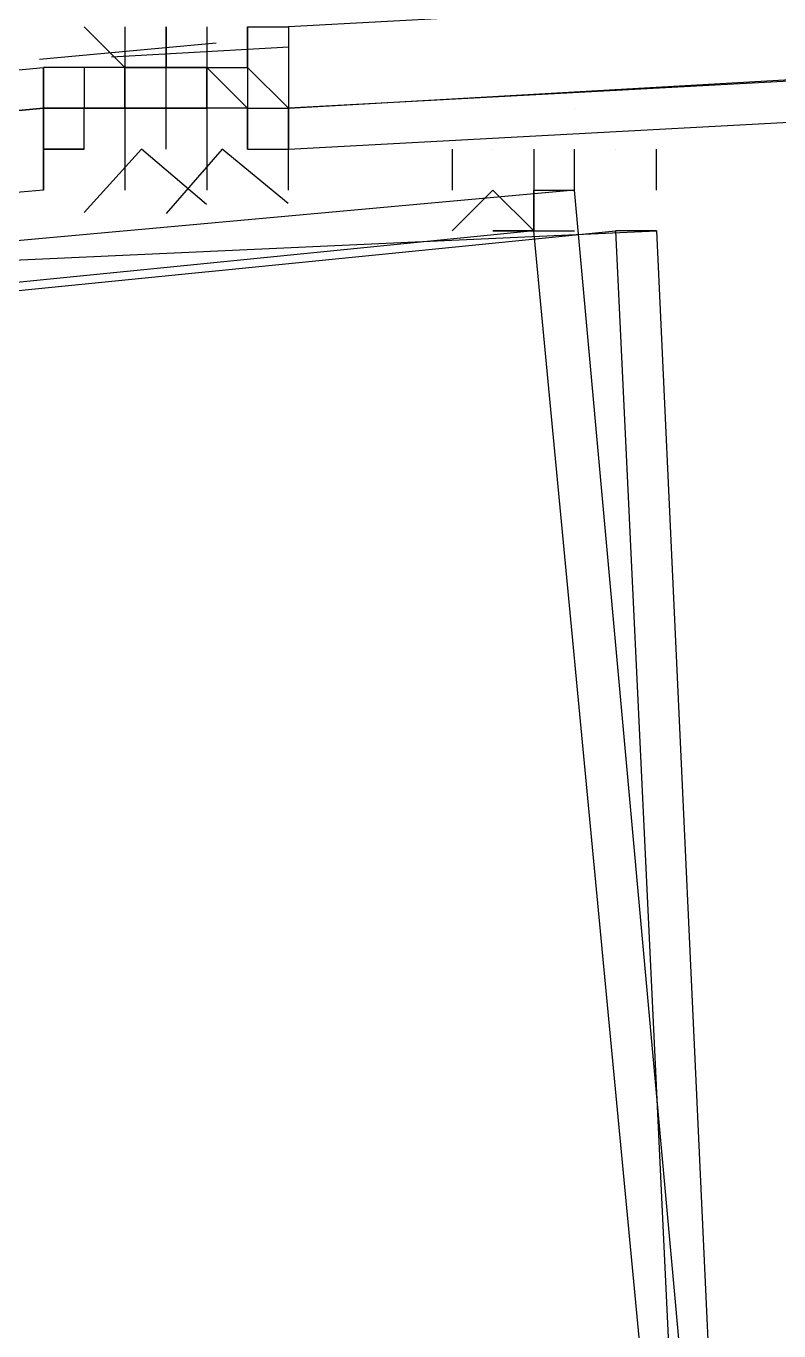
# Model space of a CAD drawing. Header units: feet. Extents: x -84 to 198, y -22 to 181.
# Drawn here: x 79.581 to 79.8267, y 153.4188 to 153.8446 of the extents above; entities that cross this region are included whole.
import ezdxf

# ---------------------------------------------------------------- set-up
doc = ezdxf.new("R2010")
doc.units = ezdxf.units.FT
doc.layers.add('A-LINEA', color=7, linetype='CONTINUOUS')

msp = doc.modelspace()

# ---------------------------------------------------------------- linework, layer by layer
at = {"layer": 'A-LINEA'}
for p, q in [((79.6, 153.8444), (79.6133, 153.8311)), ((79.6, 153.8444), (79.6133, 153.8311)), ((79.6133, 153.8444), (79.6133, 153.8444)), ((79.6133, 153.8444), (79.6133, 153.8311)), ((79.6133, 153.8444), (79.6133, 153.8311)), ((79.6133, 153.8444), (79.6133, 153.8444)), ((79.6133, 153.8444), (79.6133, 153.8311)), ((79.6133, 153.8444), (79.6133, 153.8311)), ((79.6267, 153.8311), (79.6267, 153.8444)), ((79.6267, 153.8311), (79.6267, 153.8444)), ((79.6267, 153.8444), (79.6267, 153.8444)), ((79.6267, 153.8444), (79.6267, 153.8444)), ((79.6267, 153.8444), (79.6267, 153.8311)), ((79.6267, 153.8311), (79.6267, 153.8444)), ((79.6267, 153.8311), (79.6267, 153.8444)), ((79.6267, 153.8444), (79.6267, 153.8444)), ((79.6267, 153.8444), (79.6267, 153.8444)), ((79.6267, 153.8444), (79.6267, 153.8311)), ((79.64, 153.8444), (79.64, 153.8444)), ((79.64, 153.8444), (79.64, 153.8444)), ((79.64, 153.8444), (79.64, 153.8444)), ((79.64, 153.8444), (79.64, 153.8444)), ((79.64, 153.8444), (79.64, 153.8444)), ((79.64, 153.8444), (79.64, 153.8444)), ((79.6533, 153.8444), (79.6533, 153.8444)), ((79.6533, 153.8444), (79.6533, 153.8444)), ((79.6533, 153.8444), (79.6533, 153.8444)), ((79.6533, 153.8444), (79.6533, 153.8444)), ((79.6533, 153.8444), (79.6533, 153.8444)), ((79.6533, 153.8311), (79.6533, 153.8444)), ((79.6533, 153.8311), (79.6533, 153.8444)), ((79.6533, 153.8444), (79.6533, 153.8444)), ((79.6533, 153.8444), (79.6533, 153.8311)), ((79.6533, 153.8444), (79.6533, 153.8444)), ((79.6533, 153.8444), (79.6533, 153.8444)), ((79.6533, 153.8444), (79.6533, 153.8444)), ((79.6533, 153.8444), (79.6533, 153.8444)), ((79.6533, 153.8444), (79.6533, 153.8444)), ((79.6533, 153.8444), (79.6533, 153.8444)), ((79.6533, 153.8444), (79.6533, 153.8444)), ((79.6533, 153.8444), (79.6533, 153.8444)), ((79.6533, 153.8444), (79.6533, 153.8444)), ((79.6533, 153.8311), (79.6533, 153.8444)), ((79.6533, 153.8311), (79.6533, 153.8444)), ((79.6533, 153.8444), (79.6533, 153.8444)), ((79.6533, 153.8444), (79.6533, 153.8311)), ((79.6533, 153.8444), (79.6533, 153.8444)), ((79.6533, 153.8444), (79.6533, 153.8444)), ((79.6533, 153.8444), (79.6533, 153.8444)), ((79.6533, 153.8444), (79.6533, 153.8444)), ((79.6667, 153.8444), (79.6667, 153.8444)), ((79.6667, 153.8444), (79.6667, 153.8444)), ((79.6667, 153.8444), (79.6667, 153.8444)), ((79.6667, 153.8444), (79.6667, 153.8444)), ((79.5854, 153.8338), (79.6431, 153.8391)), ((79.5854, 153.8338), (79.6431, 153.8391)), ((79.6089, 153.8346), (79.6668, 153.8378)), ((79.6089, 153.8346), (79.6668, 153.8378)), ((79.5867, 153.8311), (79.5867, 153.8311)), ((79.6, 153.8311), (79.5867, 153.8311)), ((79.6, 153.8311), (79.5867, 153.8311)), ((79.5867, 153.8178), (79.5867, 153.8311)), ((79.5867, 153.8311), (79.5867, 153.8311)), ((79.5867, 153.8311), (79.5867, 153.8311)), ((79.5867, 153.8311), (79.5867, 153.8311)), ((79.5867, 153.8311), (79.5867, 153.8311)), ((79.5867, 153.8311), (79.5867, 153.8311)), ((79.5867, 153.8311), (79.5867, 153.8311)), ((79.5867, 153.8311), (79.5867, 153.8311)), ((79.5867, 153.8311), (79.5867, 153.8311)), ((79.5867, 153.8311), (79.5867, 153.8311)), ((79.5867, 153.8178), (79.5867, 153.8311)), ((79.5867, 153.8178), (79.5867, 153.8311)), ((79.5867, 153.8311), (79.5867, 153.8311)), ((79.5867, 153.8311), (79.5867, 153.8311)), ((79.5867, 153.8311), (79.5867, 153.8311)), ((79.5867, 153.8311), (79.5867, 153.8311)), ((79.5867, 153.8311), (79.5867, 153.8311)), ((79.5867, 153.8311), (79.5867, 153.8178)), ((79.5867, 153.8311), (79.5867, 153.8311)), ((79.5867, 153.8311), (79.5867, 153.8311)), ((79.6, 153.8311), (79.5867, 153.8311)), ((79.6, 153.8311), (79.5867, 153.8311)), ((79.5867, 153.8178), (79.5867, 153.8311)), ((79.5867, 153.8311), (79.5867, 153.8311)), ((79.5867, 153.8311), (79.5867, 153.8311)), ((79.5867, 153.8311), (79.5867, 153.8311)), ((79.5867, 153.8311), (79.5867, 153.8311)), ((79.5867, 153.8311), (79.5867, 153.8311)), ((79.5867, 153.8311), (79.5867, 153.8311)), ((79.5867, 153.8311), (79.5867, 153.8311)), ((79.5867, 153.8311), (79.5867, 153.8311)), ((79.5867, 153.8311), (79.5867, 153.8311)), ((79.5867, 153.8178), (79.5867, 153.8311)), ((79.5867, 153.8178), (79.5867, 153.8311)), ((79.5867, 153.8311), (79.5867, 153.8311)), ((79.5867, 153.8311), (79.5867, 153.8311)), ((79.5867, 153.8311), (79.5867, 153.8311)), ((79.5867, 153.8311), (79.5867, 153.8311)), ((79.5867, 153.8311), (79.5867, 153.8311)), ((79.5867, 153.8311), (79.5867, 153.8178)), ((79.5867, 153.8311), (79.5867, 153.8311)), ((79.6, 153.8311), (79.6, 153.8311)), ((79.6, 153.8311), (79.6, 153.8311)), ((79.6, 153.8311), (79.6, 153.8311)), ((79.6, 153.8311), (79.6, 153.8311)), ((79.6, 153.8311), (79.6, 153.8311)), ((79.6, 153.8311), (79.6, 153.8311)), ((79.6133, 153.8311), (79.6, 153.8311)), ((79.6, 153.8311), (79.6, 153.8311)), ((79.6, 153.8311), (79.6, 153.8311)), ((79.6133, 153.8311), (79.6, 153.8311)), ((79.6, 153.8311), (79.6, 153.8311)), ((79.6133, 153.8311), (79.6, 153.8311)), ((79.6, 153.8311), (79.6, 153.8311)), ((79.6, 153.8311), (79.6, 153.8311)), ((79.6, 153.8311), (79.6, 153.8311)), ((79.6, 153.8311), (79.6, 153.8311)), ((79.6, 153.8311), (79.6, 153.8311)), ((79.6, 153.8311), (79.6, 153.8311)), ((79.6, 153.8311), (79.6, 153.8311)), ((79.6, 153.8311), (79.6, 153.8311)), ((79.6133, 153.8311), (79.6, 153.8311)), ((79.6, 153.8311), (79.6, 153.8311)), ((79.6, 153.8311), (79.6, 153.8311)), ((79.6133, 153.8311), (79.6, 153.8311)), ((79.6, 153.8311), (79.6, 153.8311)), ((79.6133, 153.8311), (79.6, 153.8311)), ((79.6, 153.8311), (79.6, 153.8311)), ((79.6, 153.8311), (79.6, 153.8311)), ((79.6133, 153.8311), (79.6133, 153.8311)), ((79.6133, 153.8311), (79.6267, 153.8311)), ((79.6133, 153.8311), (79.6267, 153.8311)), ((79.6267, 153.8311), (79.6133, 153.8311)), ((79.6133, 153.8311), (79.6133, 153.8311)), ((79.6133, 153.8311), (79.6133, 153.8311)), ((79.6133, 153.8311), (79.6133, 153.8311)), ((79.6267, 153.8311), (79.6133, 153.8311)), ((79.6267, 153.8311), (79.6133, 153.8311)), ((79.6133, 153.8311), (79.6133, 153.8178)), ((79.6133, 153.8311), (79.6133, 153.8311)), ((79.6133, 153.8311), (79.6133, 153.8178)), ((79.6133, 153.8311), (79.6267, 153.8311)), ((79.6133, 153.8311), (79.6133, 153.8311)), ((79.6133, 153.8311), (79.6133, 153.8311)), ((79.6267, 153.8311), (79.6133, 153.8311)), ((79.6133, 153.8311), (79.6133, 153.8311)), ((79.6133, 153.8311), (79.6133, 153.8311)), ((79.6133, 153.8311), (79.6133, 153.8311)), ((79.6133, 153.8311), (79.6133, 153.8311)), ((79.6133, 153.8311), (79.6133, 153.8311)), ((79.6133, 153.8311), (79.6133, 153.8311)), ((79.6133, 153.8178), (79.6133, 153.8311)), ((79.6133, 153.8311), (79.6133, 153.8311)), ((79.6133, 153.8311), (79.6133, 153.8311)), ((79.6133, 153.8311), (79.6133, 153.8311)), ((79.6133, 153.8311), (79.6133, 153.8311)), ((79.6133, 153.8311), (79.6133, 153.8311)), ((79.6133, 153.8311), (79.6133, 153.8311)), ((79.6133, 153.8311), (79.6133, 153.8311)), ((79.6133, 153.8311), (79.6133, 153.8311)), ((79.6267, 153.8311), (79.6133, 153.8311)), ((79.6133, 153.8311), (79.6133, 153.8311)), ((79.6133, 153.8311), (79.6133, 153.8311)), ((79.6133, 153.8311), (79.6133, 153.8311)), ((79.6133, 153.8311), (79.6133, 153.8311)), ((79.6133, 153.8311), (79.6133, 153.8311)), ((79.6133, 153.8311), (79.6133, 153.8311)), ((79.6133, 153.8311), (79.6133, 153.8311)), ((79.6133, 153.8311), (79.6133, 153.8311)), ((79.6133, 153.8311), (79.6133, 153.8311)), ((79.6133, 153.8311), (79.6133, 153.8311)), ((79.6133, 153.8311), (79.6267, 153.8311)), ((79.6133, 153.8311), (79.6133, 153.8311)), ((79.6133, 153.8311), (79.6133, 153.8178)), ((79.6133, 153.8311), (79.6133, 153.8311)), ((79.6133, 153.8311), (79.6133, 153.8311)), ((79.6133, 153.8311), (79.6133, 153.8311)), ((79.6133, 153.8311), (79.6133, 153.8311)), ((79.6133, 153.8311), (79.6133, 153.8311)), ((79.6133, 153.8178), (79.6133, 153.8311)), ((79.6133, 153.8311), (79.6133, 153.8311)), ((79.6133, 153.8311), (79.6133, 153.8311)), ((79.6133, 153.8311), (79.6133, 153.8311)), ((79.6133, 153.8311), (79.6133, 153.8311)), ((79.6133, 153.8311), (79.6267, 153.8311)), ((79.6133, 153.8311), (79.6267, 153.8311)), ((79.6267, 153.8311), (79.6133, 153.8311)), ((79.6133, 153.8311), (79.6133, 153.8311)), ((79.6133, 153.8311), (79.6133, 153.8311)), ((79.6133, 153.8311), (79.6133, 153.8311)), ((79.6267, 153.8311), (79.6133, 153.8311)), ((79.6267, 153.8311), (79.6133, 153.8311)), ((79.6133, 153.8311), (79.6133, 153.8178)), ((79.6133, 153.8311), (79.6133, 153.8311)), ((79.6133, 153.8311), (79.6133, 153.8178)), ((79.6133, 153.8311), (79.6267, 153.8311)), ((79.6133, 153.8311), (79.6133, 153.8311)), ((79.6133, 153.8311), (79.6133, 153.8311)), ((79.6267, 153.8311), (79.6133, 153.8311)), ((79.6133, 153.8311), (79.6133, 153.8311)), ((79.6133, 153.8311), (79.6133, 153.8311)), ((79.6133, 153.8311), (79.6133, 153.8311)), ((79.6133, 153.8311), (79.6133, 153.8311)), ((79.6133, 153.8311), (79.6133, 153.8311)), ((79.6133, 153.8311), (79.6133, 153.8311)), ((79.6133, 153.8178), (79.6133, 153.8311)), ((79.6133, 153.8311), (79.6133, 153.8311)), ((79.6133, 153.8311), (79.6133, 153.8311)), ((79.6133, 153.8311), (79.6133, 153.8311)), ((79.6133, 153.8311), (79.6133, 153.8311)), ((79.6133, 153.8311), (79.6133, 153.8311)), ((79.6133, 153.8311), (79.6133, 153.8311)), ((79.6133, 153.8311), (79.6133, 153.8311)), ((79.6133, 153.8311), (79.6133, 153.8311)), ((79.6267, 153.8311), (79.6133, 153.8311)), ((79.6133, 153.8311), (79.6133, 153.8311)), ((79.6133, 153.8311), (79.6133, 153.8311)), ((79.6133, 153.8311), (79.6133, 153.8311)), ((79.6133, 153.8311), (79.6133, 153.8311)), ((79.6133, 153.8311), (79.6133, 153.8311)), ((79.6133, 153.8311), (79.6133, 153.8311)), ((79.6133, 153.8311), (79.6133, 153.8311)), ((79.6133, 153.8311), (79.6133, 153.8311)), ((79.6133, 153.8311), (79.6133, 153.8311)), ((79.6133, 153.8311), (79.6133, 153.8311)), ((79.6133, 153.8311), (79.6267, 153.8311)), ((79.6133, 153.8311), (79.6133, 153.8311)), ((79.6133, 153.8311), (79.6133, 153.8178)), ((79.6133, 153.8311), (79.6133, 153.8311)), ((79.6133, 153.8311), (79.6133, 153.8311)), ((79.6133, 153.8311), (79.6133, 153.8311)), ((79.6133, 153.8311), (79.6133, 153.8311)), ((79.6133, 153.8311), (79.6133, 153.8311)), ((79.6133, 153.8178), (79.6133, 153.8311)), ((79.6133, 153.8311), (79.6133, 153.8311)), ((79.6133, 153.8311), (79.6133, 153.8311)), ((79.6133, 153.8311), (79.6133, 153.8311)), ((79.6267, 153.8311), (79.6267, 153.8311)), ((79.6267, 153.8311), (79.6267, 153.8311)), ((79.6267, 153.8178), (79.6267, 153.8311)), ((79.6267, 153.8311), (79.64, 153.8311)), ((79.6267, 153.8311), (79.6267, 153.8311)), ((79.6267, 153.8311), (79.6267, 153.8311)), ((79.6267, 153.8311), (79.6267, 153.8311)), ((79.6267, 153.8311), (79.6267, 153.8311)), ((79.6267, 153.8311), (79.6267, 153.8311)), ((79.6267, 153.8311), (79.6267, 153.8311)), ((79.6267, 153.8311), (79.6267, 153.8311)), ((79.6267, 153.8311), (79.6267, 153.8311)), ((79.6267, 153.8311), (79.6267, 153.8311)), ((79.6267, 153.8311), (79.6267, 153.8311)), ((79.6267, 153.8311), (79.6267, 153.8311)), ((79.6267, 153.8311), (79.6267, 153.8311)), ((79.6267, 153.8311), (79.6267, 153.8311)), ((79.6267, 153.8311), (79.6267, 153.8311)), ((79.6267, 153.8311), (79.6267, 153.8311)), ((79.6267, 153.8311), (79.6267, 153.8311)), ((79.6267, 153.8311), (79.6267, 153.8311)), ((79.6267, 153.8311), (79.6267, 153.8311)), ((79.6267, 153.8311), (79.6267, 153.8311)), ((79.6267, 153.8311), (79.6267, 153.8311)), ((79.6267, 153.8311), (79.6267, 153.8311)), ((79.64, 153.8311), (79.6267, 153.8311)), ((79.64, 153.8311), (79.6267, 153.8311)), ((79.6267, 153.8311), (79.6267, 153.8311)), ((79.64, 153.8311), (79.6267, 153.8311)), ((79.64, 153.8311), (79.6267, 153.8311)), ((79.6267, 153.8178), (79.6267, 153.8311)), ((79.6267, 153.8311), (79.6267, 153.8311)), ((79.6267, 153.8311), (79.6267, 153.8311)), ((79.6267, 153.8311), (79.6267, 153.8311)), ((79.6267, 153.8311), (79.6267, 153.8311)), ((79.6267, 153.8311), (79.6267, 153.8311)), ((79.6267, 153.8311), (79.6267, 153.8311)), ((79.6267, 153.8311), (79.6267, 153.8311)), ((79.6267, 153.8311), (79.6267, 153.8311)), ((79.6267, 153.8311), (79.6267, 153.8311)), ((79.6267, 153.8311), (79.6267, 153.8311)), ((79.6267, 153.8311), (79.6267, 153.8311)), ((79.6267, 153.8311), (79.6267, 153.8311)), ((79.6267, 153.8311), (79.6267, 153.8311)), ((79.6267, 153.8311), (79.6267, 153.8311)), ((79.6267, 153.8311), (79.6267, 153.8311)), ((79.6267, 153.8311), (79.6267, 153.8311)), ((79.6267, 153.8311), (79.6267, 153.8311)), ((79.6267, 153.8311), (79.6267, 153.8311)), ((79.6267, 153.8311), (79.6267, 153.8311)), ((79.6267, 153.8311), (79.6267, 153.8311)), ((79.6267, 153.8311), (79.6267, 153.8311)), ((79.6267, 153.8311), (79.6267, 153.8311)), ((79.6267, 153.8311), (79.6267, 153.8311)), ((79.6267, 153.8311), (79.6267, 153.8311)), ((79.6267, 153.8311), (79.6267, 153.8311)), ((79.6267, 153.8311), (79.6267, 153.8311)), ((79.6267, 153.8311), (79.6267, 153.8311)), ((79.6267, 153.8178), (79.6267, 153.8311)), ((79.6267, 153.8311), (79.64, 153.8311)), ((79.6267, 153.8311), (79.6267, 153.8311)), ((79.6267, 153.8311), (79.6267, 153.8311)), ((79.6267, 153.8311), (79.6267, 153.8311)), ((79.6267, 153.8311), (79.6267, 153.8311)), ((79.6267, 153.8311), (79.6267, 153.8311)), ((79.6267, 153.8311), (79.6267, 153.8311)), ((79.6267, 153.8311), (79.6267, 153.8311)), ((79.6267, 153.8311), (79.6267, 153.8311)), ((79.6267, 153.8311), (79.6267, 153.8311)), ((79.6267, 153.8311), (79.6267, 153.8311)), ((79.6267, 153.8311), (79.6267, 153.8311)), ((79.6267, 153.8311), (79.6267, 153.8311)), ((79.6267, 153.8311), (79.6267, 153.8311)), ((79.6267, 153.8311), (79.6267, 153.8311)), ((79.6267, 153.8311), (79.6267, 153.8311)), ((79.6267, 153.8311), (79.6267, 153.8311)), ((79.6267, 153.8311), (79.6267, 153.8311)), ((79.6267, 153.8311), (79.6267, 153.8311)), ((79.6267, 153.8311), (79.6267, 153.8311)), ((79.6267, 153.8311), (79.6267, 153.8311)), ((79.6267, 153.8311), (79.6267, 153.8311)), ((79.64, 153.8311), (79.6267, 153.8311)), ((79.64, 153.8311), (79.6267, 153.8311)), ((79.6267, 153.8311), (79.6267, 153.8311)), ((79.64, 153.8311), (79.6267, 153.8311)), ((79.64, 153.8311), (79.6267, 153.8311)), ((79.6267, 153.8178), (79.6267, 153.8311)), ((79.6267, 153.8311), (79.6267, 153.8311)), ((79.6267, 153.8311), (79.6267, 153.8311)), ((79.6267, 153.8311), (79.6267, 153.8311)), ((79.6267, 153.8311), (79.6267, 153.8311)), ((79.6267, 153.8311), (79.6267, 153.8311)), ((79.6267, 153.8311), (79.6267, 153.8311)), ((79.6267, 153.8311), (79.6267, 153.8311)), ((79.6267, 153.8311), (79.6267, 153.8311)), ((79.6267, 153.8311), (79.6267, 153.8311)), ((79.6267, 153.8311), (79.6267, 153.8311)), ((79.6267, 153.8311), (79.6267, 153.8311)), ((79.6267, 153.8311), (79.6267, 153.8311)), ((79.6267, 153.8311), (79.6267, 153.8311)), ((79.6267, 153.8311), (79.6267, 153.8311)), ((79.6267, 153.8311), (79.6267, 153.8311)), ((79.6267, 153.8311), (79.6267, 153.8311)), ((79.6267, 153.8311), (79.6267, 153.8311)), ((79.6267, 153.8311), (79.6267, 153.8311)), ((79.6267, 153.8311), (79.6267, 153.8311)), ((79.6267, 153.8311), (79.6267, 153.8311)), ((79.6267, 153.8311), (79.6267, 153.8311)), ((79.6267, 153.8311), (79.6267, 153.8311)), ((79.6267, 153.8311), (79.6267, 153.8311)), ((79.6267, 153.8311), (79.6267, 153.8311)), ((79.6267, 153.8311), (79.6267, 153.8311)), ((79.64, 153.8311), (79.64, 153.8311)), ((79.64, 153.8311), (79.64, 153.8311)), ((79.64, 153.8311), (79.64, 153.8311)), ((79.64, 153.8311), (79.64, 153.8311)), ((79.64, 153.8311), (79.64, 153.8311)), ((79.64, 153.8178), (79.64, 153.8311)), ((79.64, 153.8311), (79.64, 153.8311)), ((79.64, 153.8311), (79.64, 153.8311)), ((79.64, 153.8311), (79.64, 153.8311)), ((79.64, 153.8311), (79.64, 153.8311)), ((79.64, 153.8311), (79.6533, 153.8311)), ((79.64, 153.8311), (79.64, 153.8311)), ((79.64, 153.8311), (79.64, 153.8311)), ((79.64, 153.8311), (79.64, 153.8311)), ((79.64, 153.8311), (79.64, 153.8311)), ((79.64, 153.8311), (79.64, 153.8311)), ((79.64, 153.8311), (79.64, 153.8311)), ((79.64, 153.8311), (79.64, 153.8311)), ((79.64, 153.8311), (79.64, 153.8311)), ((79.64, 153.8311), (79.64, 153.8311)), ((79.64, 153.8311), (79.6533, 153.8178)), ((79.64, 153.8311), (79.64, 153.8178)), ((79.64, 153.8311), (79.64, 153.8311)), ((79.64, 153.8311), (79.64, 153.8311)), ((79.64, 153.8311), (79.64, 153.8311)), ((79.64, 153.8311), (79.64, 153.8311)), ((79.64, 153.8311), (79.64, 153.8311)), ((79.64, 153.8311), (79.64, 153.8311)), ((79.64, 153.8311), (79.64, 153.8311)), ((79.64, 153.8178), (79.64, 153.8311)), ((79.64, 153.8311), (79.64, 153.8311)), ((79.64, 153.8311), (79.64, 153.8311)), ((79.64, 153.8311), (79.64, 153.8311)), ((79.64, 153.8311), (79.64, 153.8311)), ((79.64, 153.8311), (79.64, 153.8311)), ((79.64, 153.8311), (79.64, 153.8311)), ((79.64, 153.8311), (79.64, 153.8311)), ((79.64, 153.8311), (79.64, 153.8311)), ((79.64, 153.8178), (79.64, 153.8311)), ((79.64, 153.8311), (79.64, 153.8311)), ((79.64, 153.8311), (79.64, 153.8311)), ((79.64, 153.8311), (79.64, 153.8311)), ((79.64, 153.8311), (79.64, 153.8311)), ((79.64, 153.8311), (79.6533, 153.8311)), ((79.64, 153.8311), (79.64, 153.8311)), ((79.64, 153.8311), (79.64, 153.8311)), ((79.64, 153.8311), (79.64, 153.8311)), ((79.64, 153.8311), (79.64, 153.8311)), ((79.64, 153.8311), (79.64, 153.8311)), ((79.64, 153.8311), (79.64, 153.8311)), ((79.64, 153.8311), (79.64, 153.8311)), ((79.64, 153.8311), (79.64, 153.8311)), ((79.64, 153.8311), (79.64, 153.8311)), ((79.64, 153.8311), (79.6533, 153.8178)), ((79.64, 153.8311), (79.64, 153.8178)), ((79.64, 153.8311), (79.64, 153.8311)), ((79.64, 153.8311), (79.64, 153.8311)), ((79.64, 153.8311), (79.64, 153.8311)), ((79.64, 153.8311), (79.64, 153.8311)), ((79.64, 153.8311), (79.64, 153.8311)), ((79.64, 153.8311), (79.64, 153.8311)), ((79.64, 153.8311), (79.64, 153.8311)), ((79.64, 153.8178), (79.64, 153.8311)), ((79.64, 153.8311), (79.64, 153.8311)), ((79.64, 153.8311), (79.64, 153.8311)), ((79.64, 153.8311), (79.64, 153.8311)), ((79.6533, 153.8311), (79.6533, 153.8311)), ((79.6533, 153.8311), (79.6533, 153.8311)), ((79.6533, 153.8311), (79.6533, 153.8311)), ((79.6533, 153.8311), (79.6533, 153.8311)), ((79.6533, 153.8311), (79.6533, 153.8311)), ((79.6533, 153.8311), (79.6533, 153.8311)), ((79.6533, 153.8311), (79.6533, 153.8311)), ((79.6533, 153.8311), (79.6533, 153.8311)), ((79.6533, 153.8311), (79.6533, 153.8311)), ((79.6533, 153.8311), (79.6533, 153.8311)), ((79.6533, 153.8311), (79.6533, 153.8311)), ((79.6533, 153.8311), (79.6533, 153.8311)), ((79.6533, 153.8311), (79.6533, 153.8311)), ((79.6533, 153.8311), (79.6533, 153.8311)), ((79.6533, 153.8311), (79.6533, 153.8311)), ((79.6533, 153.8311), (79.6533, 153.8311)), ((79.6533, 153.8311), (79.6533, 153.8311)), ((79.6533, 153.8311), (79.6533, 153.8311)), ((79.6533, 153.8311), (79.6533, 153.8311)), ((79.6533, 153.8311), (79.6533, 153.8311)), ((79.6533, 153.8311), (79.6533, 153.8178)), ((79.6533, 153.8311), (79.6533, 153.8311)), ((79.6533, 153.8311), (79.6533, 153.8311)), ((79.6533, 153.8311), (79.6533, 153.8311)), ((79.6533, 153.8311), (79.6533, 153.8178)), ((79.6533, 153.8311), (79.6533, 153.8311)), ((79.6533, 153.8311), (79.6533, 153.8311)), ((79.6533, 153.8311), (79.6533, 153.8311)), ((79.6533, 153.8311), (79.6533, 153.8311)), ((79.6533, 153.8311), (79.6533, 153.8311)), ((79.6533, 153.8311), (79.6533, 153.8311)), ((79.6533, 153.8311), (79.6533, 153.8311)), ((79.6533, 153.8311), (79.6533, 153.8311)), ((79.6533, 153.8311), (79.6533, 153.8311)), ((79.6533, 153.8311), (79.6533, 153.8311)), ((79.6533, 153.8311), (79.6533, 153.8311)), ((79.6533, 153.8311), (79.6533, 153.8311)), ((79.6533, 153.8311), (79.6533, 153.8311)), ((79.6533, 153.8311), (79.6533, 153.8311)), ((79.6533, 153.8311), (79.6533, 153.8311)), ((79.6533, 153.8311), (79.6533, 153.8311)), ((79.6533, 153.8311), (79.6533, 153.8311)), ((79.6533, 153.8311), (79.6533, 153.8311)), ((79.6533, 153.8311), (79.6533, 153.8311)), ((79.6533, 153.8311), (79.6533, 153.8311)), ((79.6533, 153.8311), (79.6533, 153.8311)), ((79.6533, 153.8311), (79.6533, 153.8311)), ((79.6533, 153.8311), (79.6533, 153.8311)), ((79.6533, 153.8311), (79.6533, 153.8311)), ((79.6533, 153.8311), (79.6533, 153.8178)), ((79.6533, 153.8311), (79.6533, 153.8311)), ((79.6533, 153.8311), (79.6533, 153.8311)), ((79.6533, 153.8311), (79.6533, 153.8311)), ((79.6533, 153.8311), (79.6533, 153.8178)), ((79.6533, 153.8311), (79.6533, 153.8311)), ((79.6533, 153.8311), (79.6533, 153.8311)), ((79.6533, 153.8311), (79.6533, 153.8311)), ((79.6533, 153.8311), (79.6533, 153.8311)), ((79.5867, 153.8044), (79.5867, 153.8178)), ((79.5867, 153.8178), (79.5867, 153.8178)), ((79.6, 153.8178), (79.5867, 153.8178)), ((79.5867, 153.8178), (79.5867, 153.8178)), ((79.5867, 153.8178), (79.5867, 153.8178)), ((79.5867, 153.8178), (79.5867, 153.8178)), ((79.5867, 153.8178), (79.5867, 153.8178)), ((79.5867, 153.8178), (79.5867, 153.8178)), ((79.5867, 153.8178), (79.5867, 153.8178)), ((79.5867, 153.8178), (79.5867, 153.8178)), ((79.6, 153.8178), (79.5867, 153.8178)), ((79.5867, 153.8178), (79.5867, 153.8178)), ((79.5867, 153.8178), (79.6, 153.8178)), ((79.5867, 153.8178), (79.5867, 153.8178)), ((79.5867, 153.8044), (79.5867, 153.8178)), ((79.5867, 153.8178), (79.5867, 153.8178)), ((79.6, 153.8178), (79.5867, 153.8178)), ((79.5867, 153.8178), (79.5867, 153.8178)), ((79.5867, 153.8178), (79.5867, 153.8178)), ((79.5867, 153.8178), (79.5867, 153.8178)), ((79.5867, 153.8178), (79.5867, 153.8178)), ((79.5867, 153.8178), (79.5867, 153.8178)), ((79.5867, 153.8178), (79.5867, 153.8178)), ((79.5867, 153.8178), (79.5867, 153.8178)), ((79.6, 153.8178), (79.5867, 153.8178)), ((79.5867, 153.8178), (79.5867, 153.8178)), ((79.5867, 153.8178), (79.6, 153.8178)), ((79.5867, 153.8178), (79.5867, 153.8178)), ((79.6, 153.8044), (79.6, 153.8178)), ((79.6, 153.8178), (79.6, 153.8178)), ((79.6, 153.8178), (79.6, 153.8178)), ((79.6, 153.8178), (79.6, 153.8178)), ((79.6, 153.8178), (79.6, 153.8178)), ((79.6, 153.8178), (79.6, 153.8178)), ((79.6, 153.8178), (79.6, 153.8178)), ((79.6, 153.8178), (79.6, 153.8178)), ((79.6, 153.8178), (79.6, 153.8178)), ((79.6, 153.8178), (79.6, 153.8178)), ((79.6, 153.8178), (79.6, 153.8178)), ((79.6, 153.8178), (79.6, 153.8178)), ((79.6, 153.8178), (79.6, 153.8178)), ((79.6, 153.8178), (79.6, 153.8178)), ((79.6, 153.8178), (79.6, 153.8178)), ((79.6, 153.8178), (79.6, 153.8178)), ((79.6, 153.8178), (79.6, 153.8178)), ((79.6, 153.8178), (79.6, 153.8178)), ((79.6, 153.8178), (79.6, 153.8178)), ((79.6, 153.8178), (79.6, 153.8178)), ((79.6, 153.8178), (79.6, 153.8178)), ((79.6, 153.8178), (79.6, 153.8178)), ((79.6, 153.8178), (79.6, 153.8178)), ((79.6, 153.8178), (79.6, 153.8178)), ((79.6, 153.8178), (79.6, 153.8178)), ((79.6, 153.8178), (79.6, 153.8178)), ((79.6, 153.8178), (79.6, 153.8178)), ((79.6, 153.8178), (79.6, 153.8178)), ((79.6, 153.8178), (79.6, 153.8178)), ((79.6, 153.8178), (79.6, 153.8178)), ((79.6, 153.8178), (79.6, 153.8178)), ((79.6, 153.8178), (79.6, 153.8178)), ((79.6, 153.8178), (79.6, 153.8178)), ((79.6, 153.8178), (79.6, 153.8178)), ((79.6, 153.8178), (79.6, 153.8178)), ((79.6, 153.8178), (79.6, 153.8178)), ((79.6, 153.8044), (79.6, 153.8178)), ((79.6, 153.8178), (79.6, 153.8178)), ((79.6, 153.8178), (79.6, 153.8178)), ((79.6, 153.8178), (79.6, 153.8178)), ((79.6, 153.8178), (79.6, 153.8178)), ((79.6, 153.8178), (79.6, 153.8178)), ((79.6, 153.8178), (79.6, 153.8178)), ((79.6, 153.8178), (79.6, 153.8178)), ((79.6, 153.8178), (79.6, 153.8178)), ((79.6, 153.8178), (79.6, 153.8178)), ((79.6, 153.8178), (79.6, 153.8178)), ((79.6, 153.8178), (79.6, 153.8178)), ((79.6, 153.8178), (79.6, 153.8178)), ((79.6, 153.8178), (79.6, 153.8178)), ((79.6, 153.8178), (79.6, 153.8178)), ((79.6, 153.8178), (79.6, 153.8178)), ((79.6, 153.8178), (79.6, 153.8178)), ((79.6, 153.8178), (79.6, 153.8178)), ((79.6, 153.8178), (79.6, 153.8178)), ((79.6, 153.8178), (79.6, 153.8178)), ((79.6, 153.8178), (79.6, 153.8178)), ((79.6, 153.8178), (79.6, 153.8178)), ((79.6, 153.8178), (79.6, 153.8178)), ((79.6, 153.8178), (79.6, 153.8178)), ((79.6, 153.8178), (79.6, 153.8178)), ((79.6, 153.8178), (79.6, 153.8178)), ((79.6, 153.8178), (79.6, 153.8178)), ((79.6, 153.8178), (79.6, 153.8178)), ((79.6, 153.8178), (79.6, 153.8178)), ((79.6, 153.8178), (79.6, 153.8178)), ((79.6, 153.8178), (79.6, 153.8178)), ((79.6, 153.8178), (79.6, 153.8178)), ((79.6, 153.8178), (79.6, 153.8178)), ((79.6, 153.8178), (79.6, 153.8178)), ((79.6, 153.8178), (79.6, 153.8178)), ((79.6, 153.8178), (79.6, 153.8178)), ((79.6133, 153.8178), (79.6133, 153.8178)), ((79.6133, 153.8178), (79.6133, 153.8178)), ((79.6133, 153.8178), (79.6267, 153.8178)), ((79.6133, 153.8178), (79.6133, 153.8178)), ((79.6133, 153.8178), (79.6133, 153.8178)), ((79.6133, 153.8178), (79.6133, 153.8178)), ((79.6133, 153.8178), (79.6133, 153.8178)), ((79.6133, 153.8178), (79.6133, 153.8178)), ((79.6133, 153.8178), (79.6133, 153.8178)), ((79.6133, 153.8178), (79.6133, 153.8178)), ((79.6133, 153.8178), (79.6133, 153.8178)), ((79.6133, 153.8178), (79.6133, 153.8178)), ((79.6133, 153.8178), (79.6133, 153.8178)), ((79.6133, 153.8178), (79.6133, 153.8178)), ((79.6133, 153.8178), (79.6133, 153.8178)), ((79.6133, 153.8178), (79.6133, 153.8178)), ((79.6133, 153.8178), (79.6133, 153.8178)), ((79.6133, 153.8178), (79.6133, 153.8178)), ((79.6133, 153.8178), (79.6133, 153.8178)), ((79.6133, 153.8178), (79.6133, 153.8178)), ((79.6133, 153.8178), (79.6133, 153.8178)), ((79.6133, 153.8178), (79.6133, 153.8178)), ((79.6133, 153.8178), (79.6133, 153.8178)), ((79.6133, 153.8178), (79.6133, 153.8178)), ((79.6133, 153.8178), (79.6133, 153.8178)), ((79.6133, 153.8178), (79.6133, 153.8178)), ((79.6133, 153.8178), (79.6133, 153.8178)), ((79.6133, 153.8178), (79.6133, 153.8178)), ((79.6133, 153.8178), (79.6133, 153.8178)), ((79.6133, 153.8178), (79.6133, 153.8178)), ((79.6133, 153.8178), (79.6133, 153.8178)), ((79.6267, 153.8178), (79.6133, 153.8178)), ((79.6133, 153.8178), (79.6133, 153.8178)), ((79.6133, 153.8178), (79.6133, 153.8178)), ((79.6133, 153.8178), (79.6133, 153.8178)), ((79.6267, 153.8178), (79.6133, 153.8178)), ((79.6267, 153.8178), (79.6133, 153.8178)), ((79.6133, 153.8178), (79.6133, 153.8178)), ((79.6133, 153.8178), (79.6133, 153.8178)), ((79.6133, 153.8178), (79.6133, 153.8178)), ((79.6133, 153.8178), (79.6133, 153.8178)), ((79.6133, 153.8178), (79.6133, 153.8178)), ((79.6133, 153.8178), (79.6133, 153.8178)), ((79.6133, 153.8178), (79.6133, 153.8178)), ((79.6133, 153.8178), (79.6133, 153.8178)), ((79.6133, 153.8178), (79.6133, 153.8178)), ((79.6133, 153.8178), (79.6133, 153.8178)), ((79.6133, 153.8178), (79.6133, 153.8178)), ((79.6133, 153.8178), (79.6133, 153.8178)), ((79.6133, 153.8178), (79.6133, 153.8178)), ((79.6133, 153.8178), (79.6133, 153.8178)), ((79.6133, 153.8178), (79.6267, 153.8178)), ((79.6133, 153.8178), (79.6133, 153.8178)), ((79.6133, 153.8178), (79.6133, 153.8178)), ((79.6133, 153.8178), (79.6133, 153.8178)), ((79.6133, 153.8178), (79.6133, 153.8178)), ((79.6133, 153.8178), (79.6133, 153.8178)), ((79.6133, 153.8178), (79.6133, 153.8178)), ((79.6133, 153.8178), (79.6133, 153.8178)), ((79.6133, 153.8178), (79.6133, 153.8178)), ((79.6133, 153.8178), (79.6133, 153.8178)), ((79.6133, 153.8178), (79.6133, 153.8178)), ((79.6133, 153.8178), (79.6133, 153.8178)), ((79.6133, 153.8178), (79.6133, 153.8178)), ((79.6133, 153.8178), (79.6133, 153.8178)), ((79.6133, 153.8178), (79.6133, 153.8178)), ((79.6133, 153.8178), (79.6133, 153.8178)), ((79.6133, 153.8178), (79.6133, 153.8178)), ((79.6133, 153.8178), (79.6133, 153.8178)), ((79.6133, 153.8178), (79.6133, 153.8178)), ((79.6133, 153.8178), (79.6133, 153.8178)), ((79.6133, 153.8178), (79.6133, 153.8178)), ((79.6133, 153.8178), (79.6133, 153.8178)), ((79.6133, 153.8178), (79.6133, 153.8178)), ((79.6133, 153.8178), (79.6133, 153.8178)), ((79.6133, 153.8178), (79.6133, 153.8178)), ((79.6133, 153.8178), (79.6133, 153.8178)), ((79.6133, 153.8178), (79.6133, 153.8178)), ((79.6133, 153.8178), (79.6133, 153.8178)), ((79.6133, 153.8178), (79.6133, 153.8178)), ((79.6267, 153.8178), (79.6133, 153.8178)), ((79.6133, 153.8178), (79.6133, 153.8178)), ((79.6133, 153.8178), (79.6133, 153.8178)), ((79.6133, 153.8178), (79.6133, 153.8178)), ((79.6267, 153.8178), (79.6133, 153.8178)), ((79.6267, 153.8178), (79.6133, 153.8178)), ((79.6133, 153.8178), (79.6133, 153.8178)), ((79.6133, 153.8178), (79.6133, 153.8178)), ((79.6133, 153.8178), (79.6133, 153.8178)), ((79.6133, 153.8178), (79.6133, 153.8178)), ((79.6133, 153.8178), (79.6133, 153.8178)), ((79.6133, 153.8178), (79.6133, 153.8178)), ((79.6133, 153.8178), (79.6133, 153.8178)), ((79.6133, 153.8178), (79.6133, 153.8178)), ((79.6133, 153.8178), (79.6133, 153.8178)), ((79.6133, 153.8178), (79.6133, 153.8178)), ((79.6133, 153.8178), (79.6133, 153.8178)), ((79.6133, 153.8178), (79.6133, 153.8178)), ((79.6267, 153.8178), (79.6267, 153.8178)), ((79.6267, 153.8178), (79.6267, 153.8178)), ((79.6267, 153.8178), (79.6267, 153.8178)), ((79.6267, 153.8178), (79.6267, 153.8178)), ((79.6267, 153.8178), (79.6267, 153.8178)), ((79.6267, 153.8178), (79.6267, 153.8178)), ((79.6267, 153.8178), (79.6267, 153.8178)), ((79.6267, 153.8178), (79.6267, 153.8178)), ((79.6267, 153.8178), (79.6267, 153.8178)), ((79.6267, 153.8178), (79.6267, 153.8178)), ((79.6267, 153.8178), (79.6267, 153.8178)), ((79.6267, 153.8178), (79.6267, 153.8178)), ((79.6267, 153.8178), (79.6267, 153.8178)), ((79.6267, 153.8178), (79.6267, 153.8178)), ((79.6267, 153.8178), (79.6267, 153.8178)), ((79.6267, 153.8178), (79.6267, 153.8178)), ((79.6267, 153.8178), (79.6267, 153.8178)), ((79.6267, 153.8178), (79.6267, 153.8178)), ((79.6267, 153.8178), (79.6267, 153.8178)), ((79.6267, 153.8178), (79.6267, 153.8178)), ((79.6267, 153.8178), (79.6267, 153.8178)), ((79.64, 153.8178), (79.6267, 153.8178)), ((79.6267, 153.8178), (79.6267, 153.8178)), ((79.6267, 153.8178), (79.6267, 153.8178)), ((79.64, 153.8178), (79.6267, 153.8178)), ((79.6267, 153.8178), (79.6267, 153.8178)), ((79.6267, 153.8178), (79.6267, 153.8178)), ((79.6267, 153.8178), (79.6267, 153.8178)), ((79.6267, 153.8178), (79.6267, 153.8178)), ((79.6267, 153.8178), (79.6267, 153.8178)), ((79.6267, 153.8178), (79.6267, 153.8178)), ((79.64, 153.8178), (79.6267, 153.8178)), ((79.6267, 153.8178), (79.6267, 153.8178)), ((79.6267, 153.8044), (79.6267, 153.8178)), ((79.6267, 153.8178), (79.6267, 153.8178)), ((79.6267, 153.8178), (79.6267, 153.8178)), ((79.6267, 153.8178), (79.6267, 153.8178)), ((79.6267, 153.8178), (79.6267, 153.8178)), ((79.6267, 153.8178), (79.6267, 153.8178)), ((79.6267, 153.8178), (79.6267, 153.8178)), ((79.6267, 153.8178), (79.6267, 153.8178)), ((79.6267, 153.8178), (79.6267, 153.8178)), ((79.6267, 153.8178), (79.6267, 153.8178)), ((79.6267, 153.8178), (79.6267, 153.8178)), ((79.6267, 153.8178), (79.6267, 153.8178)), ((79.6267, 153.8178), (79.6267, 153.8178)), ((79.6267, 153.8178), (79.64, 153.8178)), ((79.6267, 153.8178), (79.64, 153.8178)), ((79.6267, 153.8178), (79.6267, 153.8178)), ((79.6267, 153.8178), (79.6267, 153.8178)), ((79.6267, 153.8178), (79.6267, 153.8178)), ((79.6267, 153.8178), (79.6267, 153.8178)), ((79.6267, 153.8178), (79.6267, 153.8178)), ((79.6267, 153.8178), (79.6267, 153.8178)), ((79.6267, 153.8178), (79.6267, 153.8178)), ((79.6267, 153.8178), (79.6267, 153.8178)), ((79.6267, 153.8178), (79.6267, 153.8178)), ((79.6267, 153.8178), (79.6267, 153.8178)), ((79.6267, 153.8178), (79.6267, 153.8178)), ((79.6267, 153.8178), (79.6267, 153.8178)), ((79.6267, 153.8178), (79.6267, 153.8178)), ((79.6267, 153.8178), (79.6267, 153.8178)), ((79.6267, 153.8178), (79.6267, 153.8178)), ((79.6267, 153.8178), (79.6267, 153.8178)), ((79.6267, 153.8178), (79.6267, 153.8178)), ((79.6267, 153.8178), (79.6267, 153.8178)), ((79.6267, 153.8178), (79.6267, 153.8178)), ((79.6267, 153.8178), (79.6267, 153.8178)), ((79.6267, 153.8178), (79.6267, 153.8178)), ((79.64, 153.8178), (79.6267, 153.8178)), ((79.6267, 153.8178), (79.6267, 153.8178)), ((79.6267, 153.8178), (79.6267, 153.8178)), ((79.64, 153.8178), (79.6267, 153.8178)), ((79.6267, 153.8178), (79.6267, 153.8178)), ((79.6267, 153.8178), (79.6267, 153.8178)), ((79.6267, 153.8178), (79.6267, 153.8178)), ((79.6267, 153.8178), (79.6267, 153.8178)), ((79.6267, 153.8178), (79.6267, 153.8178)), ((79.6267, 153.8178), (79.6267, 153.8178)), ((79.64, 153.8178), (79.6267, 153.8178)), ((79.6267, 153.8178), (79.6267, 153.8178)), ((79.6267, 153.8044), (79.6267, 153.8178)), ((79.6267, 153.8178), (79.6267, 153.8178)), ((79.6267, 153.8178), (79.6267, 153.8178)), ((79.6267, 153.8178), (79.6267, 153.8178)), ((79.6267, 153.8178), (79.6267, 153.8178)), ((79.6267, 153.8178), (79.6267, 153.8178)), ((79.6267, 153.8178), (79.6267, 153.8178)), ((79.6267, 153.8178), (79.6267, 153.8178)), ((79.6267, 153.8178), (79.6267, 153.8178)), ((79.6267, 153.8178), (79.6267, 153.8178)), ((79.6267, 153.8178), (79.6267, 153.8178)), ((79.6267, 153.8178), (79.6267, 153.8178)), ((79.6267, 153.8178), (79.6267, 153.8178)), ((79.6267, 153.8178), (79.64, 153.8178)), ((79.6267, 153.8178), (79.64, 153.8178)), ((79.64, 153.8178), (79.64, 153.8178)), ((79.64, 153.8178), (79.64, 153.8178)), ((79.64, 153.8178), (79.64, 153.8178)), ((79.64, 153.8178), (79.64, 153.8178)), ((79.64, 153.8178), (79.64, 153.8178)), ((79.64, 153.8178), (79.64, 153.8178)), ((79.64, 153.8178), (79.64, 153.8178)), ((79.64, 153.8178), (79.64, 153.8178)), ((79.6533, 153.8178), (79.64, 153.8178)), ((79.64, 153.8178), (79.64, 153.8178)), ((79.6533, 153.8178), (79.64, 153.8178)), ((79.64, 153.8178), (79.64, 153.8178)), ((79.64, 153.8178), (79.64, 153.8178)), ((79.64, 153.8178), (79.64, 153.8178)), ((79.64, 153.8178), (79.64, 153.8178)), ((79.64, 153.8178), (79.64, 153.8178)), ((79.64, 153.8178), (79.64, 153.8178)), ((79.64, 153.8178), (79.64, 153.8178)), ((79.64, 153.8178), (79.64, 153.8178)), ((79.64, 153.8178), (79.64, 153.8178)), ((79.64, 153.8178), (79.64, 153.8178)), ((79.64, 153.8178), (79.64, 153.8178)), ((79.64, 153.8178), (79.64, 153.8178)), ((79.64, 153.8178), (79.64, 153.8178)), ((79.64, 153.8178), (79.64, 153.8178)), ((79.64, 153.8178), (79.64, 153.8178)), ((79.64, 153.8178), (79.64, 153.8178)), ((79.64, 153.8178), (79.64, 153.8178)), ((79.64, 153.8178), (79.64, 153.8178)), ((79.64, 153.8178), (79.64, 153.8178)), ((79.64, 153.8178), (79.64, 153.8178)), ((79.64, 153.8178), (79.64, 153.8178)), ((79.64, 153.8178), (79.64, 153.8178)), ((79.64, 153.8178), (79.64, 153.8178)), ((79.64, 153.8178), (79.64, 153.8178)), ((79.64, 153.8178), (79.64, 153.8178)), ((79.64, 153.8178), (79.64, 153.8178)), ((79.64, 153.8178), (79.64, 153.8178)), ((79.64, 153.8178), (79.64, 153.8178)), ((79.6533, 153.8178), (79.64, 153.8178)), ((79.64, 153.8178), (79.64, 153.8178)), ((79.6533, 153.8178), (79.64, 153.8178)), ((79.64, 153.8178), (79.64, 153.8178)), ((79.64, 153.8178), (79.64, 153.8178)), ((79.64, 153.8178), (79.64, 153.8178)), ((79.64, 153.8178), (79.64, 153.8178)), ((79.64, 153.8178), (79.64, 153.8178)), ((79.64, 153.8178), (79.64, 153.8178)), ((79.64, 153.8178), (79.64, 153.8178)), ((79.64, 153.8178), (79.64, 153.8178)), ((79.64, 153.8178), (79.64, 153.8178)), ((79.64, 153.8178), (79.64, 153.8178)), ((79.64, 153.8178), (79.64, 153.8178)), ((79.64, 153.8178), (79.64, 153.8178)), ((79.64, 153.8178), (79.64, 153.8178)), ((79.64, 153.8178), (79.64, 153.8178)), ((79.64, 153.8178), (79.64, 153.8178)), ((79.64, 153.8178), (79.64, 153.8178)), ((79.64, 153.8178), (79.64, 153.8178)), ((79.64, 153.8178), (79.64, 153.8178)), ((79.64, 153.8178), (79.64, 153.8178)), ((79.64, 153.8178), (79.64, 153.8178)), ((79.6533, 153.8178), (79.6533, 153.8178)), ((79.6533, 153.8178), (79.6533, 153.8178)), ((79.6533, 153.8178), (79.6667, 153.8178)), ((79.6533, 153.8178), (79.6667, 153.8178)), ((79.6533, 153.8178), (79.6533, 153.8178)), ((79.6533, 153.8178), (79.6533, 153.8178)), ((79.6533, 153.8178), (79.6533, 153.8178)), ((79.6533, 153.8178), (79.6533, 153.8178)), ((79.6533, 153.8178), (79.6533, 153.8178)), ((79.6533, 153.8178), (79.6533, 153.8178)), ((79.6533, 153.8178), (79.6533, 153.8178)), ((79.6533, 153.8178), (79.6533, 153.8178)), ((79.6533, 153.8178), (79.6533, 153.8044)), ((79.6533, 153.8178), (79.6533, 153.8044)), ((79.6533, 153.8178), (79.6533, 153.8178)), ((79.6533, 153.8178), (79.6533, 153.8178)), ((79.6533, 153.8178), (79.6533, 153.8178)), ((79.6533, 153.8178), (79.6533, 153.8178)), ((79.6533, 153.8178), (79.6533, 153.8178)), ((79.6533, 153.8178), (79.6533, 153.8178)), ((79.6533, 153.8178), (79.6533, 153.8178)), ((79.6533, 153.8178), (79.6533, 153.8178)), ((79.6533, 153.8178), (79.6533, 153.8178)), ((79.6533, 153.8178), (79.6533, 153.8178)), ((79.6533, 153.8178), (79.6533, 153.8178)), ((79.6533, 153.8178), (79.6667, 153.8178)), ((79.6533, 153.8178), (79.6667, 153.8178)), ((79.6533, 153.8178), (79.6533, 153.8178)), ((79.6533, 153.8178), (79.6533, 153.8178)), ((79.6533, 153.8178), (79.6533, 153.8178)), ((79.6533, 153.8178), (79.6533, 153.8178)), ((79.6533, 153.8178), (79.6533, 153.8178)), ((79.6533, 153.8178), (79.6533, 153.8178)), ((79.6533, 153.8178), (79.6533, 153.8178)), ((79.6533, 153.8178), (79.6533, 153.8178)), ((79.6533, 153.8178), (79.6533, 153.8044)), ((79.6533, 153.8178), (79.6533, 153.8044)), ((79.6533, 153.8178), (79.6533, 153.8178)), ((79.6533, 153.8178), (79.6533, 153.8178)), ((79.6533, 153.8178), (79.6533, 153.8178)), ((79.6533, 153.8178), (79.6533, 153.8178)), ((79.6533, 153.8178), (79.6533, 153.8178)), ((79.6533, 153.8178), (79.6533, 153.8178)), ((79.6533, 153.8178), (79.6533, 153.8178)), ((79.6533, 153.8178), (79.6533, 153.8178)), ((79.6533, 153.8178), (79.6533, 153.8178)), ((79.6667, 153.8178), (79.6667, 153.8178)), ((79.6667, 153.8178), (79.6667, 153.8178)), ((79.6667, 153.8178), (79.6667, 153.8178)), ((79.6667, 153.8178), (79.6667, 153.8178)), ((79.6667, 153.8178), (79.6667, 153.8178)), ((79.6667, 153.8178), (79.6667, 153.8178)), ((79.76, 153.8178), (79.76, 153.8178)), ((79.76, 153.8178), (79.76, 153.8178)), ((79.5867, 153.8044), (79.5867, 153.8044)), ((79.5867, 153.8044), (79.5867, 153.8044)), ((79.5867, 153.8044), (79.5867, 153.8044)), ((79.5867, 153.8044), (79.6, 153.8044)), ((79.5867, 153.8044), (79.5867, 153.8044)), ((79.5867, 153.8044), (79.5867, 153.8044)), ((79.6, 153.8044), (79.5867, 153.8044)), ((79.5867, 153.8044), (79.5867, 153.8044)), ((79.5867, 153.8044), (79.5867, 153.8044)), ((79.5867, 153.8044), (79.5867, 153.8044)), ((79.5867, 153.8044), (79.5867, 153.8044)), ((79.5867, 153.8044), (79.5867, 153.8044)), ((79.5867, 153.8044), (79.5867, 153.8044)), ((79.5867, 153.8044), (79.5867, 153.8044)), ((79.5867, 153.8044), (79.6, 153.8044)), ((79.5867, 153.8044), (79.5867, 153.8044)), ((79.5867, 153.8044), (79.5867, 153.8044)), ((79.6, 153.8044), (79.5867, 153.8044)), ((79.5867, 153.8044), (79.5867, 153.8044)), ((79.5867, 153.8044), (79.5867, 153.8044)), ((79.5867, 153.8044), (79.5867, 153.8044)), ((79.5867, 153.8044), (79.5867, 153.8044)), ((79.6, 153.8044), (79.6, 153.8044)), ((79.6, 153.8044), (79.6, 153.8044)), ((79.6, 153.8044), (79.6, 153.8044)), ((79.6, 153.8044), (79.6, 153.8044)), ((79.6, 153.8044), (79.6, 153.8044)), ((79.6, 153.8044), (79.6, 153.8044)), ((79.6, 153.8044), (79.6, 153.8044)), ((79.6, 153.8044), (79.6, 153.8044)), ((79.6, 153.8044), (79.6, 153.8044)), ((79.6, 153.8044), (79.6, 153.8044)), ((79.6133, 153.8044), (79.6133, 153.8044)), ((79.6133, 153.8044), (79.6133, 153.8044)), ((79.6133, 153.8044), (79.6133, 153.8044)), ((79.6133, 153.8044), (79.6133, 153.8044)), ((79.6133, 153.8044), (79.6133, 153.8044)), ((79.6133, 153.8044), (79.6133, 153.8044)), ((79.6133, 153.8044), (79.6133, 153.8044)), ((79.6133, 153.8044), (79.6133, 153.8044)), ((79.6133, 153.8044), (79.6133, 153.8044)), ((79.6133, 153.8044), (79.6133, 153.8044)), ((79.6133, 153.8044), (79.6133, 153.8044)), ((79.6133, 153.8044), (79.6133, 153.8044)), ((79.6133, 153.8044), (79.6133, 153.8044)), ((79.6133, 153.8044), (79.6133, 153.8044)), ((79.6133, 153.8044), (79.6133, 153.8044)), ((79.6133, 153.8044), (79.6133, 153.8044)), ((79.6133, 153.8044), (79.6133, 153.8044)), ((79.6133, 153.8044), (79.6133, 153.8044)), ((79.6133, 153.8044), (79.6133, 153.8044)), ((79.6133, 153.8044), (79.6133, 153.8044)), ((79.6133, 153.8044), (79.6133, 153.8044)), ((79.6133, 153.8044), (79.6133, 153.8044)), ((79.6133, 153.8044), (79.6133, 153.8044)), ((79.6133, 153.8044), (79.6133, 153.8044)), ((79.6133, 153.8044), (79.6133, 153.8044)), ((79.6133, 153.8044), (79.6133, 153.8044)), ((79.6133, 153.8044), (79.6133, 153.8044)), ((79.6133, 153.8044), (79.6133, 153.8044)), ((79.6133, 153.8044), (79.6133, 153.8044)), ((79.6133, 153.8044), (79.6133, 153.8044)), ((79.6133, 153.8044), (79.6133, 153.8044)), ((79.6133, 153.8044), (79.6133, 153.8044)), ((79.6133, 153.8044), (79.6133, 153.8044)), ((79.6133, 153.8044), (79.6133, 153.8044)), ((79.6267, 153.8044), (79.6267, 153.8044)), ((79.6267, 153.8044), (79.6267, 153.8044)), ((79.6267, 153.8044), (79.6267, 153.8044)), ((79.6267, 153.8044), (79.6267, 153.8044)), ((79.6267, 153.8044), (79.6267, 153.8044)), ((79.6267, 153.8044), (79.6267, 153.8044)), ((79.6267, 153.8044), (79.6267, 153.8044)), ((79.6267, 153.8044), (79.6267, 153.8044)), ((79.6267, 153.8044), (79.6267, 153.8044)), ((79.6267, 153.8044), (79.6267, 153.8044)), ((79.64, 153.8044), (79.64, 153.8044)), ((79.64, 153.8044), (79.64, 153.8044)), ((79.64, 153.8044), (79.64, 153.8044)), ((79.64, 153.8044), (79.64, 153.8044)), ((79.64, 153.8044), (79.64, 153.8044)), ((79.64, 153.8044), (79.64, 153.8044)), ((79.64, 153.8044), (79.64, 153.8044)), ((79.64, 153.8044), (79.64, 153.8044)), ((79.64, 153.8044), (79.64, 153.8044)), ((79.64, 153.8044), (79.64, 153.8044)), ((79.64, 153.8044), (79.64, 153.8044)), ((79.64, 153.8044), (79.64, 153.8044)), ((79.64, 153.8044), (79.64, 153.8044)), ((79.64, 153.8044), (79.64, 153.8044)), ((79.64, 153.8044), (79.64, 153.8044)), ((79.64, 153.8044), (79.64, 153.8044)), ((79.64, 153.8044), (79.64, 153.8044)), ((79.64, 153.8044), (79.64, 153.8044)), ((79.64, 153.8044), (79.64, 153.8044)), ((79.64, 153.8044), (79.64, 153.8044)), ((79.64, 153.8044), (79.64, 153.8044)), ((79.64, 153.8044), (79.64, 153.8044)), ((79.64, 153.8044), (79.64, 153.8044)), ((79.64, 153.8044), (79.64, 153.8044)), ((79.64, 153.8044), (79.64, 153.8044)), ((79.64, 153.8044), (79.64, 153.8044)), ((79.64, 153.8044), (79.64, 153.8044)), ((79.64, 153.8044), (79.64, 153.8044)), ((79.6533, 153.8044), (79.6533, 153.8044)), ((79.6533, 153.8044), (79.6667, 153.8044)), ((79.6533, 153.8044), (79.6533, 153.8044)), ((79.6533, 153.8044), (79.6533, 153.8044)), ((79.6533, 153.8044), (79.6533, 153.8044)), ((79.6533, 153.8044), (79.6533, 153.8044)), ((79.6533, 153.8044), (79.6533, 153.8044)), ((79.6533, 153.8044), (79.6533, 153.8044)), ((79.6533, 153.8044), (79.6667, 153.8044)), ((79.6533, 153.8044), (79.6533, 153.8044)), ((79.6533, 153.8044), (79.6533, 153.8044)), ((79.6533, 153.8044), (79.6533, 153.8044)), ((79.6533, 153.8044), (79.6533, 153.8044)), ((79.6533, 153.8044), (79.6533, 153.8044)), ((79.6667, 153.8044), (79.6667, 153.8044)), ((79.6667, 153.8044), (79.6667, 153.8044)), ((79.6667, 153.8044), (79.6667, 153.8044)), ((79.6667, 153.8044), (79.6667, 153.8044)), ((79.6667, 153.8044), (79.6667, 153.8044)), ((79.6667, 153.8044), (79.6667, 153.8044)), ((79.6667, 153.8044), (79.6667, 153.8044)), ((79.6667, 153.8044), (79.6667, 153.8044)), ((79.7333, 153.8044), (79.7333, 153.8044)), ((79.7333, 153.8044), (79.7333, 153.8044)), ((79.7333, 153.8044), (79.7333, 153.8044)), ((79.7333, 153.8044), (79.7333, 153.8044)), ((79.76, 153.8044), (79.76, 153.8044)), ((79.76, 153.8044), (79.76, 153.8044)), ((79.76, 153.8044), (79.76, 153.8044)), ((79.76, 153.8044), (79.76, 153.8044)), ((79.5867, 153.7911), (79.5867, 153.7911)), ((79.5867, 153.7911), (79.5867, 153.7911)), ((79.5867, 153.7911), (79.5867, 153.7911)), ((79.5867, 153.7911), (79.5867, 153.7911)), ((79.5867, 153.7911), (79.5867, 153.7911)), ((79.5867, 153.7911), (79.5867, 153.7911)), ((79.5867, 153.7911), (79.5867, 153.7911)), ((79.5867, 153.7911), (79.5867, 153.7911)), ((79.6667, 153.7911), (79.6667, 153.7911)), ((79.6667, 153.7911), (79.6667, 153.7911)), ((79.76, 153.7778), (79.76, 153.7778)), ((79.76, 153.7778), (79.76, 153.7778)), ((79.7733, 153.7778), (79.7733, 153.7778)), ((79.7733, 153.7778), (79.7733, 153.7778))]:
    msp.add_line(p, q, dxfattribs=at)
for points in [[(83.6, 154.0578), (79.6667, 153.8444), (79.6667, 153.8178), (83.6, 154.0444), (83.6, 154.0578)], [(83.6, 154.0578), (79.6667, 153.8444), (79.6667, 153.8178), (83.6, 154.0444), (83.6, 154.0578)], [(83.6, 154.0311), (79.6667, 153.8178), (79.6667, 153.8044), (83.6, 154.0178), (83.6, 154.0311)], [(83.6, 154.0311), (79.6667, 153.8178), (79.6667, 153.8044), (83.6, 154.0178), (83.6, 154.0311)], [(79.64, 153.8444), (79.64, 153.8178), (79.64, 153.8044), (79.64, 153.7911)], [(79.64, 153.8444), (79.64, 153.8178), (79.64, 153.8044), (79.64, 153.7911)], [(79.6667, 153.7911), (79.6667, 153.8044), (79.6667, 153.8178), (79.6533, 153.8311), (79.6533, 153.8444), (79.6667, 153.8444)], [(79.6667, 153.7911), (79.6667, 153.8044), (79.6667, 153.8178), (79.6533, 153.8311), (79.6533, 153.8444), (79.6667, 153.8444)], [(75.6533, 153.4711), (79.5867, 153.8311), (79.5867, 153.8178), (75.6533, 153.4444), (75.6533, 153.4578), (75.6533, 153.4711)], [(75.6533, 153.4711), (79.5867, 153.8311), (79.5867, 153.8178), (75.6533, 153.4444), (75.6533, 153.4578), (75.6533, 153.4711)], [(79.5867, 153.7911), (79.5867, 153.8044), (79.5867, 153.8178), (79.5867, 153.8311)], [(79.5867, 153.7911), (79.5867, 153.8044), (79.5867, 153.8178), (79.5867, 153.8311)], [(79.6133, 153.8311), (79.6133, 153.8178), (79.6, 153.8178), (79.6133, 153.8178), (79.6133, 153.8044), (79.6133, 153.7911)], [(79.6133, 153.8311), (79.6, 153.8311), (79.6, 153.8178)], [(79.6133, 153.8311), (79.6133, 153.8178), (79.6, 153.8178), (79.6133, 153.8178), (79.6133, 153.8044), (79.6133, 153.7911)], [(79.6133, 153.8311), (79.6, 153.8311), (79.6, 153.8178)], [(79.6267, 153.8178), (79.6267, 153.8178), (79.6267, 153.8311)], [(79.6267, 153.8178), (79.6267, 153.8178), (79.6267, 153.8311)], [(79.6267, 153.8178), (79.6267, 153.8178), (79.6267, 153.8311)], [(79.6267, 153.8178), (79.6267, 153.8178), (79.6267, 153.8311)], [(75.6533, 153.4444), (79.5867, 153.8178), (79.5867, 153.8044), (79.5867, 153.7911), (75.6533, 153.4311), (75.6533, 153.4444)], [(75.6533, 153.4444), (79.5867, 153.8178), (79.5867, 153.8044), (79.5867, 153.7911), (75.6533, 153.4311), (75.6533, 153.4444)], [(79.6533, 153.8044), (79.6533, 153.8178), (79.6667, 153.8178)], [(79.6533, 153.8044), (79.6533, 153.8178), (79.6667, 153.8178)], [(79.6399, 153.7864), (79.6187, 153.8044), (79.6, 153.7838)], [(79.6399, 153.7864), (79.6187, 153.8044), (79.6, 153.7838)], [(79.6665, 153.7867), (79.645, 153.8044), (79.6267, 153.7834)], [(79.6665, 153.7867), (79.645, 153.8044), (79.6267, 153.7834)], [(79.72, 153.7778), (79.7333, 153.7911), (79.7333, 153.7911), (79.7467, 153.7778), (79.7333, 153.7778), (79.7333, 153.7778), (79.7467, 153.7778), (79.7467, 153.7778), (79.7467, 153.7778), (79.7467, 153.7778), (79.7467, 153.7778), (79.7467, 153.7911), (79.7467, 153.7911), (79.76, 153.7911), (79.76, 153.7911), (79.76, 153.8044), (79.76, 153.8044)], [(79.72, 153.8044), (79.72, 153.8044), (79.72, 153.8044), (79.72, 153.7911), (79.72, 153.7911)], [(79.72, 153.7778), (79.7333, 153.7911), (79.7333, 153.7911), (79.7467, 153.7778), (79.7333, 153.7778), (79.7333, 153.7778), (79.7467, 153.7778), (79.7467, 153.7778), (79.7467, 153.7778), (79.7467, 153.7778), (79.7467, 153.7778), (79.7467, 153.7911), (79.7467, 153.7911), (79.76, 153.7911), (79.76, 153.7911), (79.76, 153.8044), (79.76, 153.8044)], [(79.72, 153.8044), (79.72, 153.8044), (79.72, 153.8044), (79.72, 153.7911), (79.72, 153.7911)], [(79.7467, 153.8044), (79.7467, 153.8044), (79.7467, 153.8044), (79.7467, 153.7778), (79.7467, 153.7778), (79.76, 153.7778), (79.76, 153.7778), (79.76, 153.7778), (79.76, 153.7778), (79.76, 153.7778), (79.76, 153.7778)], [(79.7467, 153.8044), (79.7467, 153.8044), (79.7467, 153.8044)], [(79.7467, 153.8044), (79.7467, 153.8044), (79.7467, 153.8044), (79.7467, 153.7778), (79.7467, 153.7778), (79.76, 153.7778), (79.76, 153.7778), (79.76, 153.7778), (79.76, 153.7778), (79.76, 153.7778), (79.76, 153.7778)], [(79.7467, 153.8044), (79.7467, 153.8044), (79.7467, 153.8044)], [(79.7733, 153.8044), (79.7733, 153.8044), (79.7733, 153.8044)], [(79.7733, 153.8044), (79.7733, 153.8044), (79.7733, 153.8044)], [(79.7867, 153.7911), (79.7867, 153.7911), (79.7867, 153.8044), (79.7867, 153.8044), (79.7867, 153.8044)], [(79.7867, 153.7911), (79.7867, 153.7911), (79.7867, 153.8044), (79.7867, 153.8044), (79.7867, 153.8044)], [(79.52, 153.1778), (79.8133, 153.2044), (79.76, 153.7911), (79.4667, 153.7644), (79.52, 153.1778)], [(79.52, 153.1778), (79.8133, 153.2044), (79.76, 153.7911), (79.4667, 153.7644), (79.52, 153.1778)], [(79.5333, 153.1911), (79.8, 153.2178), (79.7467, 153.7778), (79.48, 153.7511), (79.5333, 153.1911)], [(79.5333, 153.1911), (79.8, 153.2178), (79.7467, 153.7778), (79.48, 153.7511), (79.5333, 153.1911)], [(79.8133, 153.2044), (79.52, 153.1911), (79.4933, 153.7644), (79.7867, 153.7778), (79.8133, 153.2044)], [(79.8133, 153.2044), (79.52, 153.1911), (79.4933, 153.7644), (79.7867, 153.7778), (79.8133, 153.2044)], [(79.8, 153.2178), (79.5333, 153.1911), (79.5067, 153.7511), (79.7733, 153.7778), (79.8, 153.2178)], [(79.8, 153.2178), (79.5333, 153.1911), (79.5067, 153.7511), (79.7733, 153.7778), (79.8, 153.2178)], [(79.7867, 153.7778), (79.7733, 153.7778), (79.7733, 153.7778), (79.7733, 153.7778), (79.7733, 153.7778), (79.7733, 153.7778), (79.7733, 153.7778), (79.7733, 153.7778)], [(79.7733, 153.7778), (79.7733, 153.7778), (79.7733, 153.7778)], [(79.7867, 153.7778), (79.7733, 153.7778), (79.7733, 153.7778), (79.7733, 153.7778), (79.7733, 153.7778), (79.7733, 153.7778), (79.7733, 153.7778), (79.7733, 153.7778)], [(79.7733, 153.7778), (79.7733, 153.7778), (79.7733, 153.7778)]]:
    msp.add_lwpolyline(points, dxfattribs=at)
msp.add_lwpolyline([(79.7467, 153.7911), (79.7467, 153.7911), (79.7467, 153.7778), (79.7467, 153.7778)], close=True, dxfattribs=at)
msp.add_lwpolyline([(79.7467, 153.7911), (79.7467, 153.7911), (79.7467, 153.7778), (79.7467, 153.7778)], close=True, dxfattribs=at)

doc.saveas('drawing.dxf')
